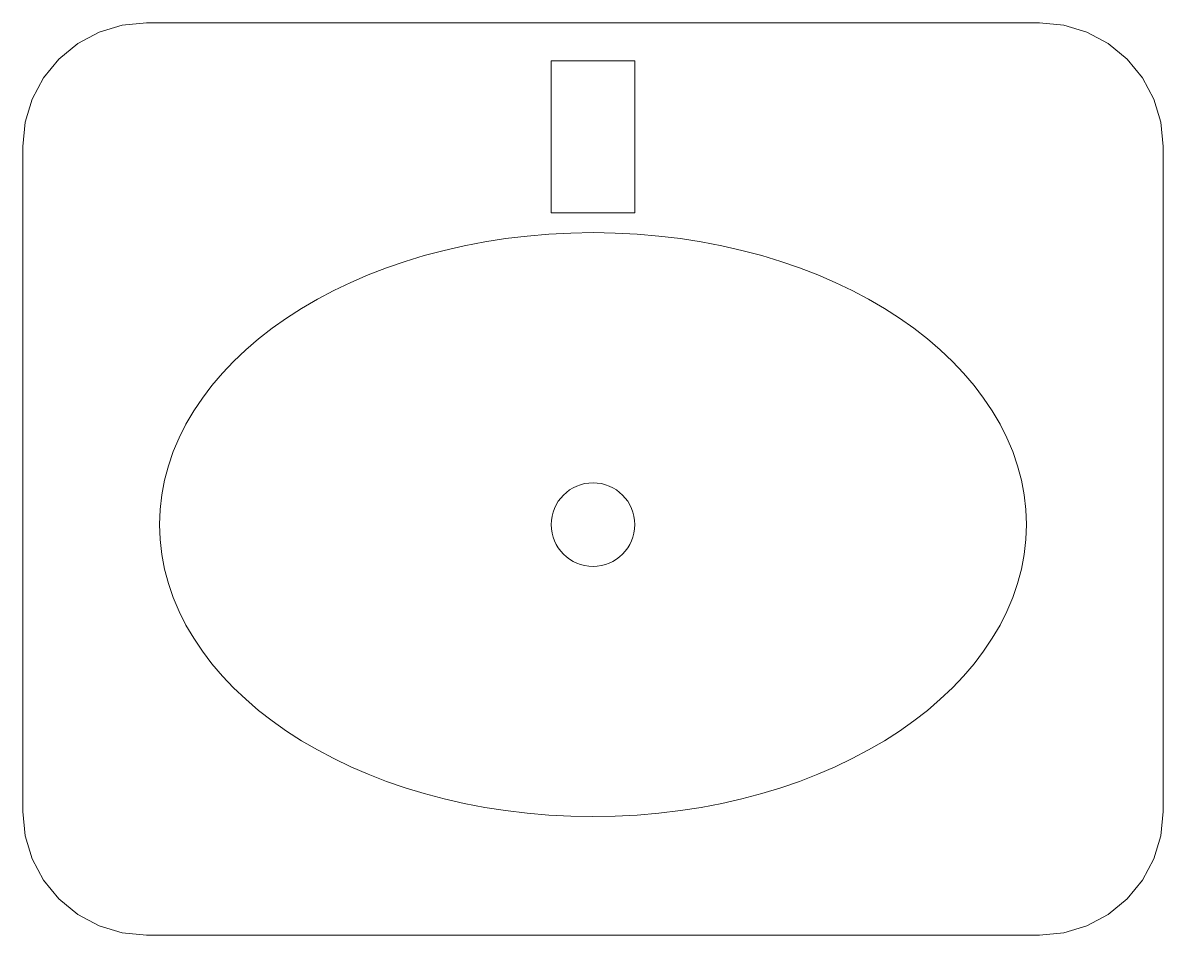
# Model space of a CAD drawing. Header units: millimetres. Extents: x 0 to 600, y 0 to 480.
import ezdxf

# ---------------------------------------------------------------- set-up
doc = ezdxf.new("R2010")
doc.units = ezdxf.units.MM
doc.layers.add('P-FIXT', color=7, linetype='Continuous', lineweight=20, true_color=0x477783)

# ---------------------------------------------------------------- blocks, each defined once
blk = doc.blocks.new('206_PLUMBING_HVAC_SYMBOLS_WALL_BASIN_PLAN')
at = {"layer": 'P-FIXT'}
for points in [[(535, 0), (547.68, 1.25), (559.87, 4.95), (571.11, 10.95), (580.96, 19.04), (589.05, 28.89), (595.05, 40.13), (598.75, 52.32), (600, 65), (600, 415), (598.75, 427.68), (595.05, 439.87), (589.05, 451.11), (580.96, 460.96), (571.11, 469.05), (559.87, 475.05), (547.68, 478.75), (535, 480), (65, 480), (52.32, 478.75), (40.13, 475.05), (28.89, 469.05), (19.04, 460.96), (10.95, 451.11), (4.95, 439.87), (1.25, 427.68), (0, 415), (0, 65), (1.25, 52.32), (4.95, 40.13), (10.95, 28.89), (19.04, 19.04), (28.89, 10.95), (40.13, 4.95), (52.32, 1.25), (65, 0)], [(278, 380), (322, 380), (322, 460), (278, 460)]]:
    blk.add_lwpolyline(points, close=True, dxfattribs=at)
blk.add_circle((300, 216), 22, dxfattribs=at)
blk.add_ellipse((300, 216), major_axis=(228, 0), ratio=0.673684, dxfattribs=at)

msp = doc.modelspace()

# ---------------------------------------------------------------- block references
msp.add_blockref('206_PLUMBING_HVAC_SYMBOLS_WALL_BASIN_PLAN', (0, 0))

doc.saveas('drawing.dxf')
